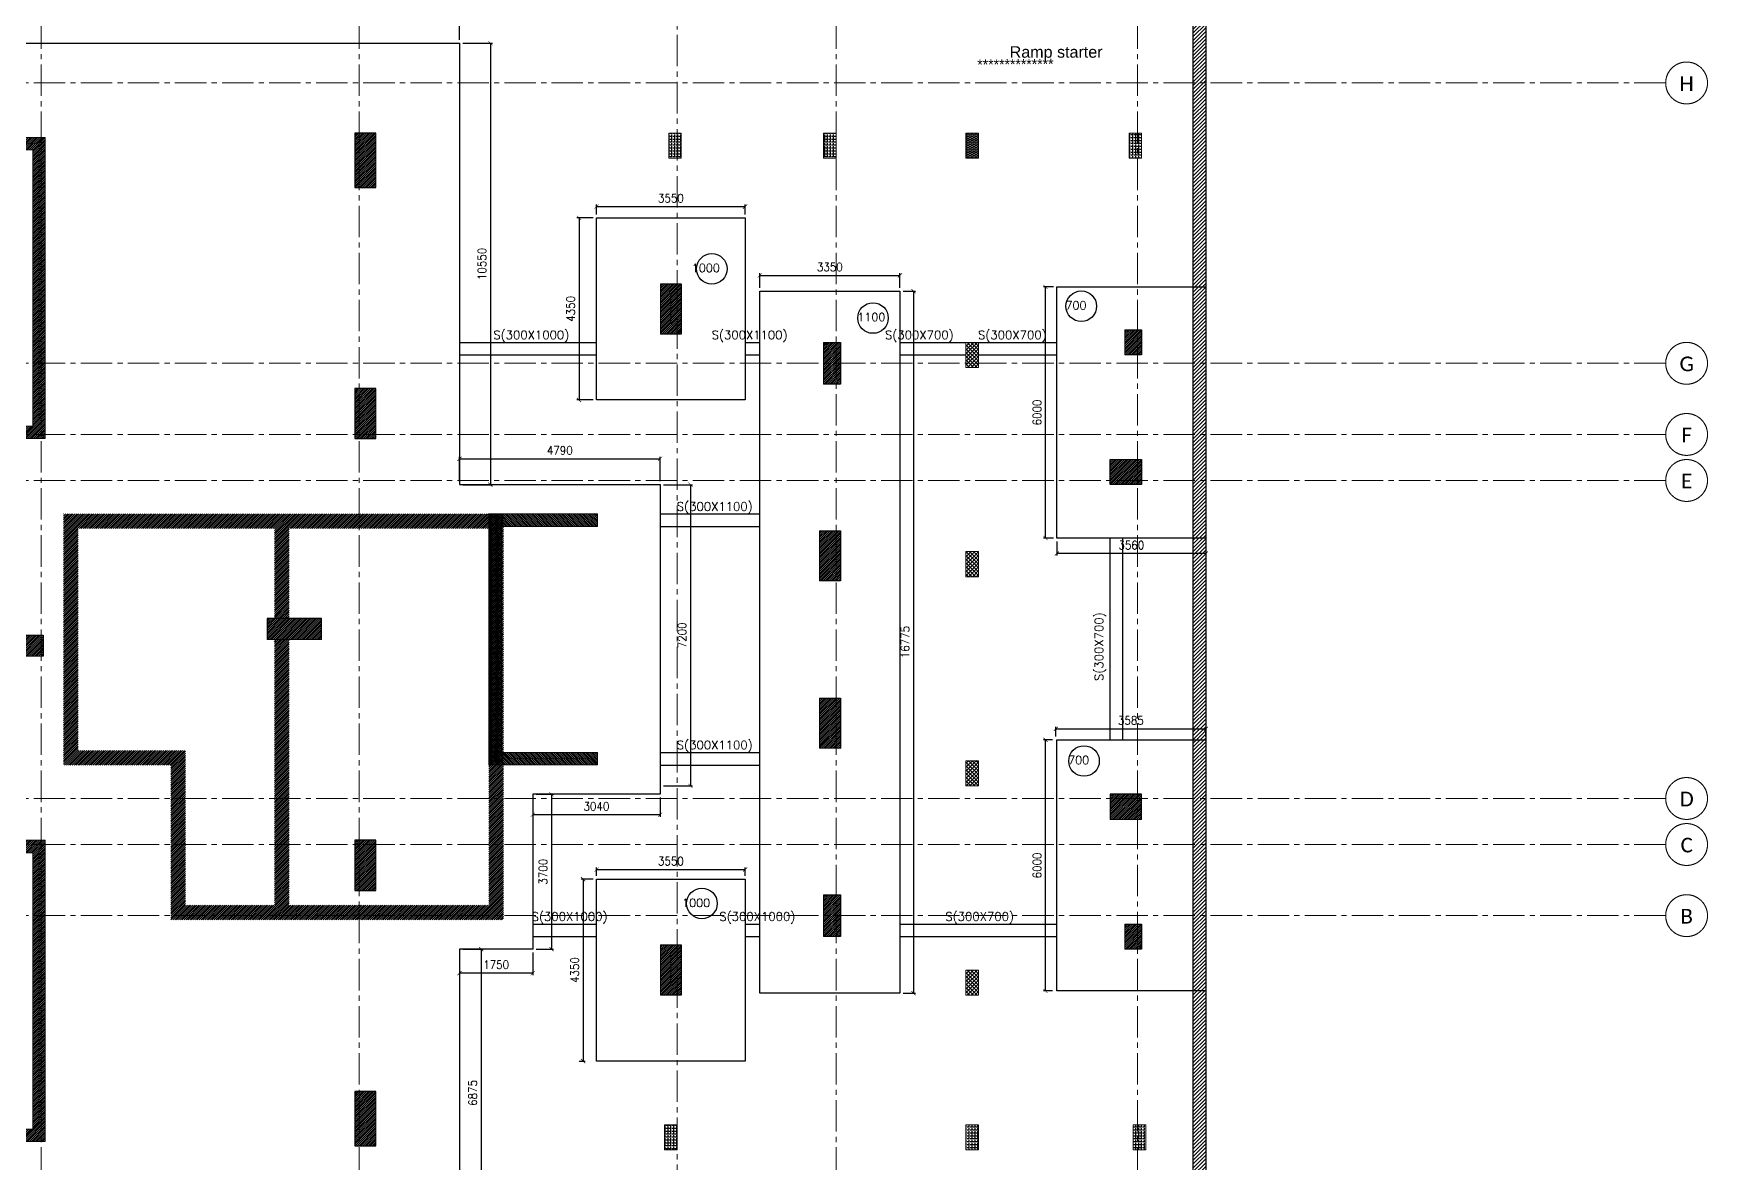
# Model space of a CAD drawing. Header units: millimetres. Extents: x -967280 to 3852, y 2833 to 1955156.
# Drawn here: x -621011 to -581004, y 388037 to 415020 of the extents above; entities that cross this region are included whole.
import ezdxf
from ezdxf.enums import TextEntityAlignment as Align

# ---------------------------------------------------------------- set-up
doc = ezdxf.new("R2010")
doc.units = ezdxf.units.MM
doc.header["$LTSCALE"] = 1000
doc.header["$PDMODE"] = 35
doc.header["$PDSIZE"] = 25
for name, pattern in [('$0$DASHED2', [0.375, 0.25, -0.125]), ('Columns_Structural070816$0$CENTER2', [1.125, 0.75, -0.125, 0.125, -0.125]), ('HRZN_Line-Ptrn-Sold', [9144001.0, 9144000.0, -1])]:
    doc.linetypes.add(name, pattern=pattern)
for name, color, linetype in [('_N-DIM 3', 7, 'Continuous'), ('ARCH', 8, 'Continuous'), ('R.C. footing', 4, 'Continuous'), ('S - BATH Hach', 1, 'Continuous'), ('S - col hach', 1, 'Continuous'), ('S -Beams', 2, 'Continuous'), ('text', 3, 'Continuous')]:
    doc.layers.add(name, color=color, linetype=linetype)
for name, color, linetype, lineweight in [('A-AX-ATT-100', 7, 'HRZN_Line-Ptrn-Sold', 18), ('S - column', 6, 'Continuous', 60), ('ST-000-AXIS', 9, 'Columns_Structural070816$0$CENTER2', 9), ('ST-203-SLAB-TXT', 7, 'Continuous', 30), ('ST-RFT-BOT', 2, '$0$DASHED2', 30)]:
    doc.layers.add(name, color=color, linetype=linetype, lineweight=lineweight)
doc.styles.add('ARAB', font='xarb.shx', dxfattribs={"width": 0.7, "height": 250})
doc.styles.add('Calibri_2', font='calibri.ttf', dxfattribs={"height": 300})
doc.styles.add('ROMANC', font='romanc.shx')
doc.styles.add('TUNELNO', font='romans.shx', dxfattribs={"width": 0.9})
doc.styles.add('XREF-ST-FRAMING 1ST FLOOR$0$STRECTURAL', font='arial.ttf')
doc.dimstyles.new('Copy(2) of DSEC', dxfattribs={"dimtxt": 200, "dimasz": 100, "dimexe": 50, "dimexo": 80, "dimgap": 100, "dimtad": 1, "dimdec": 0, "dimrnd": 5, "dimzin": 0, "dimdsep": 46, "dimtxsty": 'TUNELNO', "dimblk": 'ARCHTICK', "dimcen": 0.09, "dimclrd": 1, "dimclre": 1, "dimclrt": 3, "dimadec": 0, "dimazin": 0, "dimtfac": 0.78125, "dimtdec": 0, "dimtix": 1, "dimtmove": 2, "dimatfit": 3, "dimldrblk": 'ARCHTICK', "dimfxl": 1, "dimtolj": 1, "dimtzin": 0, "dimarcsym": 0})
pattern_1 = [(90, (-416898.87, -510439.72), (-69.85, 4e-15), [50.8, -19.05]), (180, (-416898.87, -510439.72), (-9e-15, -69.85), [50.8, -19.05])]
pattern_2 = [(45, (193250.144, -596912.31), (-22.4506403, 22.4506403), [])]
pattern_3 = [(45, (-119733.897, -851549.915), (-22.4506403, 22.4506403), [])]
pattern_4 = [(45, (907727.56, 223202.353), (-22.4506403, 22.4506403), [])]
pattern_5 = [(45, (-410798.87, -446239.72), (-44.9012806, 44.9012806), []), (135, (-410798.87, -446239.72), (-44.9012806, -44.9012806), [])]

# ---------------------------------------------------------------- blocks, each defined once
blk = doc.blocks.new('A$C46269fcd new')
at = {"layer": 'S - BATH Hach', "ltscale": 30, "transparency": 33554483}
h = blk.add_hatch(dxfattribs=at)
h.set_pattern_fill('ANSI31', color=1, scale=20)
h.set_pattern_definition([(45, (643184.17, -484711.8), (-44.9012806, 44.9012806), [])])
h.paths.add_polyline_path([(47835, 35800), (47835, -9200), (-6100, -9200), (-6100, 35800), (-5800, 35800), (-5800, -8900), (47535, -8900), (47535, 35800)])
at = {"layer": 'S - col hach', "true_color": 0xcd6928}
h = blk.add_hatch(dxfattribs=at)
h.set_pattern_fill('ANGLE', color=32, scale=10, angle=90)
h.set_pattern_definition([(90, (-416598.87, -510439.72), (-69.85, 4e-15), [50.8, -19.05]), (180, (-416598.87, -510439.72), (-9e-15, -69.85), [50.8, -19.05])])
h.paths.add_polyline_path([(35300, 25400), (35000, 25400), (35000, 24800), (35300, 24800)])
h = blk.add_hatch(dxfattribs=at)
h.set_pattern_fill('ANGLE', color=32, scale=10, angle=90)
h.set_pattern_definition([(90, (-416998.87, -510439.72), (-69.85, 4e-15), [50.8, -19.05]), (180, (-416998.87, -510439.72), (-9e-15, -69.85), [50.8, -19.05])])
h.paths.add_polyline_path([(39000, 25400), (38700, 25400), (38700, 24800), (39000, 24800)])
h = blk.add_hatch(dxfattribs=at)
h.set_pattern_fill('ANGLE', color=32, scale=10, angle=90)
h.set_pattern_definition([(90, (-416898.87, -510539.72), (-69.85, 4e-15), [50.8, -19.05]), (180, (-416898.87, -510539.72), (-9e-15, -69.85), [50.8, -19.05])])
h.paths.add_polyline_path([(46300, 25400), (46000, 25400), (46000, 24800), (46300, 24800)])
h = blk.add_hatch(dxfattribs=at)
h.set_pattern_fill('ANGLE', color=32, scale=10, angle=90)
h.set_pattern_definition([(90, (-418648.87, -504739.72), (-69.85, 4e-15), [50.8, -19.05]), (180, (-418648.87, -504739.72), (-9e-15, -69.85), [50.8, -19.05])])
h.paths.add_polyline_path([(35200, 1700), (34900, 1700), (34900, 1100), (35200, 1100)])
h = blk.add_hatch(dxfattribs=at)
h.set_pattern_fill('ANGLE', color=32, scale=10, angle=90)
h.set_pattern_definition(pattern_1)
h.paths.add_polyline_path([(42400, 1700), (42100, 1700), (42100, 1100), (42400, 1100)])
h = blk.add_hatch(dxfattribs=at)
h.set_pattern_fill('ANGLE', color=32, scale=10, angle=90)
h.set_pattern_definition(pattern_1)
h.paths.add_polyline_path([(46400, 1700), (46100, 1700), (46100, 1100), (46400, 1100)])
at = {"layer": 'R.C. footing', "color": 4, "ltscale": 30}
blk.add_lwpolyline([(47835, 35800), (47835, -9200), (-6100, -9200), (-6100, 35800), (-5800, 35800), (-5800, -8900), (47535, -8900), (47535, 35800)], close=True, dxfattribs=at)
at = {"layer": 'S - column', "lineweight": 15}
for points in [[(35300, 25400), (35000, 25400), (35000, 24800), (35300, 24800)], [(39000, 25400), (38700, 25400), (38700, 24800), (39000, 24800)], [(46300, 25400), (46000, 25400), (46000, 24800), (46300, 24800)], [(35200, 1700), (34900, 1700), (34900, 1100), (35200, 1100)], [(42400, 1700), (42100, 1700), (42100, 1100), (42400, 1100)], [(46400, 1700), (46100, 1700), (46100, 1100), (46400, 1100)]]:
    blk.add_lwpolyline(points, close=True, dxfattribs=at)
blk = doc.blocks.new('FROM FOUNDATION TO UPPER LOWER BASEMENT_COLUMNS(new2)')
at = {"layer": 'S - col hach'}
h = blk.add_hatch(dxfattribs=at)
h.set_pattern_fill('ANSI31', color=256, scale=10)
h.set_pattern_definition(pattern_4)
h.paths.add_polyline_path([(436699, 635440), (436699, 628840), (436199, 628840), (436199, 628540), (436999, 628540), (436999, 635740), (432999, 635740), (432999, 628540), (433299, 628540), (434999, 628540), (434999, 628840), (433299, 628840), (433299, 635440)])
h = blk.add_hatch(dxfattribs=at)
h.set_pattern_fill('ANSI31', color=256, scale=10)
h.set_pattern_definition(pattern_2)
h.paths.add_polyline_path([(444899, 634540), (444899, 635840), (444399, 635840), (444399, 634540)])
h = blk.add_hatch(dxfattribs=at)
h.set_pattern_fill('ANSI31', color=256, scale=10)
h.set_pattern_definition([(45, (193250.144, -595212.31), (-22.4506403, 22.4506403), [])])
h.paths.add_polyline_path([(452199, 631040), (452199, 632240), (451699, 632240), (451699, 631040)])
h = blk.add_hatch(dxfattribs=at)
h.set_pattern_fill('ANSI31', color=256, scale=10)
h.set_pattern_definition(pattern_2)
h.paths.add_polyline_path([(463199, 630540), (463199, 631140), (462799, 631140), (462799, 630540), (462953, 630540)])
h = blk.add_hatch(dxfattribs=at)
h.set_pattern_fill('ANSI31', color=256, scale=10)
h.set_pattern_definition(pattern_2)
h.paths.add_polyline_path([(455999, 629840), (455999, 630840), (455599, 630840), (455599, 629840)])
h = blk.add_hatch(dxfattribs=at)
h.set_pattern_fill('ANSI31', color=256, scale=10)
h.set_pattern_definition(pattern_2)
h.paths.add_polyline_path([(444899, 628540), (444899, 629740), (444399, 629740), (444399, 628540)])
h = blk.add_hatch(dxfattribs=at)
h.set_pattern_fill('ANSI31', color=256, scale=10)
h.set_pattern_definition([(45, (193250.144, -599612.31), (-22.4506403, 22.4506403), [])])
h.paths.add_polyline_path([(462706, 627440), (463199, 627440), (463199, 628040), (462449, 628040), (462449, 627440)])
h = blk.add_hatch(dxfattribs=at)
h.set_pattern_fill('ANSI31', color=256, scale=10, angle=-90)
h.set_pattern_definition([(315, (-770003.16, 861038.448), (22.4506403, 22.4506403), [])])
h.paths.add_polyline_path([(450199, 621040), (447899, 621040), (447899, 626440), (450199, 626440), (450199, 626740), (447599, 626740), (447599, 620740), (450199, 620740)])
h = blk.add_hatch(dxfattribs=at)
h.set_pattern_fill('ANSI31', color=256, scale=10)
h.set_pattern_definition([(45, (193250.144, -601912.31), (-22.4506403, 22.4506403), [])])
h.paths.add_polyline_path([(455999, 625140), (455999, 626340), (455499, 626340), (455499, 625140)])
h = blk.add_hatch(dxfattribs=at)
h.set_pattern_fill('ANSI31', color=256, scale=10)
h.set_pattern_definition([(45, (172750.148, -603312.31), (-22.4506403, 22.4506403), [])])
h.paths.add_polyline_path([(443599, 623740), (443599, 624240), (442299, 624240), (442299, 623740)])
h = blk.add_hatch(dxfattribs=at)
h.set_pattern_fill('ANSI31', color=256, scale=10)
h.set_pattern_definition([(45, (167000.147, -603712.31), (-22.4506403, 22.4506403), [])])
h.paths.add_polyline_path([(436456, 623340), (436949, 623340), (436949, 623840), (435749, 623840), (435749, 623340)])
h = blk.add_hatch(dxfattribs=at)
h.set_pattern_fill('ANSI31', color=256, scale=10)
h.set_pattern_definition(pattern_3)
h.paths.add_polyline_path([(455999, 622340), (455499, 622340), (455499, 621140), (455999, 621140)])
h = blk.add_hatch(dxfattribs=at)
h.set_pattern_fill('ANSI31', color=256, scale=10)
h.set_pattern_definition([(45, (193250.144, -607512.31), (-22.4506403, 22.4506403), [])])
h.paths.add_polyline_path([(462706, 619440), (463199, 619440), (463199, 620040), (462449, 620040), (462449, 619440)])
h = blk.add_hatch(dxfattribs=at)
h.set_pattern_fill('ANSI31', color=256, scale=10)
h.set_pattern_definition(pattern_4)
h.paths.add_polyline_path([(436699, 618640), (436699, 612040), (433299, 612040), (433299, 618640), (434999, 618640), (434999, 618940), (432999, 618940), (432999, 611740), (436999, 611740), (436999, 618940), (436199, 618940), (436199, 618640)])
h = blk.add_hatch(dxfattribs=at)
h.set_pattern_fill('ANSI31', color=256, scale=10)
h.set_pattern_definition(pattern_3)
h.paths.add_polyline_path([(444899, 618940), (444399, 618940), (444399, 617740), (444899, 617740)])
h = blk.add_hatch(dxfattribs=at)
h.set_pattern_fill('ANSI31', color=256, scale=10)
h.set_pattern_definition([(45, (193250.144, -597112.31), (-22.4506403, 22.4506403), [])])
h.paths.add_polyline_path([(455599, 616640), (455999, 616640), (455999, 617640), (455599, 617640), (455599, 617179)])
h = blk.add_hatch(dxfattribs=at)
h.set_pattern_fill('ANSI31', color=256, scale=10)
h.set_pattern_definition(pattern_2)
h.paths.add_polyline_path([(462799, 616940), (462799, 616340), (463199, 616340), (463199, 616940)])
h = blk.add_hatch(dxfattribs=at)
h.set_pattern_fill('ANSI31', color=256, scale=10)
h.set_pattern_definition([(45, (193250.144, -598612.31), (-22.4506403, 22.4506403), [])])
h.paths.add_polyline_path([(452199, 615240), (452199, 616440), (451699, 616440), (451699, 615240), (451832, 615240)])
h = blk.add_hatch(dxfattribs=at)
h.set_pattern_fill('ANSI31', color=256, scale=10)
h.set_pattern_definition(pattern_2)
h.paths.add_polyline_path([(444899, 611640), (444899, 612940), (444399, 612940), (444399, 611640)])
at = {"layer": 'S - column', "lineweight": 15}
blk.add_lwpolyline([(433299, 628840), (433299, 635440), (436699, 635440), (436699, 628840), (436199, 628840), (436199, 628540), (436999, 628540), (436999, 635740), (432999, 635740), (432999, 628540), (433299, 628540), (434999, 628540), (434999, 628840), (433299, 628840)], dxfattribs=at)
for points in [[(444399, 634540), (444899, 634540), (444899, 635840), (444399, 635840)], [(452199, 632240), (451699, 632240), (451699, 631040), (452199, 631040)], [(462799, 630540), (463199, 630540), (463199, 631140), (462799, 631140)], [(455599, 629840), (455999, 629840), (455999, 630840), (455599, 630840)], [(444399, 628540), (444899, 628540), (444899, 629740), (444399, 629740)], [(462449, 627440), (463199, 627440), (463199, 628040), (462449, 628040)], [(450199, 621040), (447899, 621040), (447899, 626440), (450199, 626440), (450199, 626740), (447599, 626740), (447599, 620740), (450199, 620740)], [(455499, 625140), (455999, 625140), (455999, 626340), (455499, 626340)], [(442299, 623740), (443599, 623740), (443599, 624240), (442299, 624240)], [(435749, 623340), (436949, 623340), (436949, 623840), (435749, 623840)], [(455499, 621140), (455999, 621140), (455999, 622340), (455499, 622340)], [(462449, 619440), (463199, 619440), (463199, 620040), (462449, 620040)], [(436699, 612040), (433299, 612040), (433299, 618640), (434999, 618640), (434999, 618940), (432999, 618940), (432999, 611740), (436999, 611740), (436999, 618940), (436199, 618940), (436199, 618640), (436699, 618640)], [(444399, 617740), (444399, 618940), (444899, 618940), (444899, 617740)], [(455599, 616640), (455599, 617640), (455999, 617640), (455999, 616640)], [(463199, 616940), (463199, 616340), (462799, 616340), (462799, 616940)], [(452199, 616440), (452199, 615240), (451699, 615240), (451699, 616440)], [(444399, 611640), (444399, 612940), (444899, 612940), (444899, 611640)]]:
    blk.add_lwpolyline(points, close=True, dxfattribs=at)
at = {"layer": 'ST-RFT-BOT', "color": 7, "linetype": 'Continuous', "ltscale": 30}
for points in [[(444899, 635840), (444399, 635840), (444399, 634540), (444899, 634540)], [(451699, 632240), (452199, 632240), (452199, 631040), (451699, 631040)], [(462799, 631140), (463199, 631140), (463199, 630540), (462799, 630540)], [(455599, 630840), (455999, 630840), (455999, 629840), (455599, 629840)], [(444899, 629740), (444399, 629740), (444399, 628540), (444899, 628540)], [(463199, 628040), (463199, 627440), (462449, 627440), (462449, 628040)], [(455499, 626340), (455999, 626340), (455999, 625140), (455499, 625140)], [(443599, 623740), (443599, 624240), (442299, 624240), (442299, 623740)], [(435749, 623340), (435749, 623840), (436949, 623840), (436949, 623340)], [(455499, 622340), (455999, 622340), (455999, 621140)], [(463199, 619440), (463199, 620040), (462449, 620040), (462449, 619440)], [(444899, 618940), (444399, 618940), (444399, 617740), (444899, 617740)], [(455599, 617640), (455999, 617640), (455999, 616640), (455599, 616640)], [(462799, 616940), (463199, 616940), (463199, 616340), (462799, 616340)], [(451699, 616440), (452199, 616440), (452199, 615240), (451699, 615240)], [(444899, 612940), (444399, 612940), (444399, 611640), (444899, 611640)]]:
    blk.add_lwpolyline(points, dxfattribs=at)
blk = doc.blocks.new('A$C498c0d08')
at = {"layer": 'S - col hach'}
h = blk.add_hatch(dxfattribs=at)
h.set_pattern_fill('ANSI37', color=3, scale=20)
h.set_pattern_definition(pattern_5)
h.paths.add_polyline_path([(48200, -15400), (48500, -15400), (48500, -16000), (48200, -16000)])
h = blk.add_hatch(dxfattribs=at)
h.set_pattern_fill('ANSI31', color=256, scale=10)
h.set_pattern_definition([(45, (549284.17, -420511.8), (-22.4506403, 22.4506403), [])])
h.paths.add_polyline_path([(36800, -19500), (26638, -19500), (26638, -25500), (29200, -25500), (29200, -29200), (37150, -29200), (37150, -19500), (36800, -19500), (36800, -28850), (32025, -28850), (32025, -22500), (31675, -22500), (31675, -28850), (29550, -28850), (29550, -25150), (26988, -25150), (26988, -19850), (31675, -19850), (31675, -22000), (32025, -22000), (32025, -19850), (36800, -19850)])
h = blk.add_hatch(dxfattribs=at)
h.set_pattern_fill('ANSI37', color=3, scale=20)
h.set_pattern_definition(pattern_5)
h.paths.add_polyline_path([(48200, -20400), (48500, -20400), (48500, -21000), (48200, -21000)])
h = blk.add_hatch(dxfattribs=at)
h.set_pattern_fill('ANSI37', color=3, scale=20)
h.set_pattern_definition(pattern_5)
h.paths.add_polyline_path([(48200, -25400), (48500, -25400), (48500, -26000), (48200, -26000)])
h = blk.add_hatch(dxfattribs=at)
h.set_pattern_fill('ANSI37', color=3, scale=20)
h.set_pattern_definition(pattern_5)
h.paths.add_polyline_path([(48200, -30400), (48500, -30400), (48500, -31000), (48200, -31000)])
at = {"layer": 'S - column', "lineweight": 15}
for points in [[(48200, -15400), (48500, -15400), (48500, -16000), (48200, -16000)], [(48200, -20400), (48500, -20400), (48500, -21000), (48200, -21000)], [(48200, -25400), (48500, -25400), (48500, -26000), (48200, -26000)], [(48200, -30400), (48500, -30400), (48500, -31000), (48200, -31000)]]:
    blk.add_lwpolyline(points, close=True, dxfattribs=at)
at = {"layer": 'S -Beams', "const_width": 0.02}
blk.add_lwpolyline([(37150, -19500), (26638, -19500), (26638, -25500), (29200, -25500), (29200, -29200), (37150, -29200)], close=True, dxfattribs=at)
at = {"layer": 'S -Beams'}
blk.add_lwpolyline([(31675, -22500, 0.02, 0.02, 0), (31675, -28850, 0.02, 0.02, 0), (29550, -28850, 0.02, 0.02, 0), (29550, -25150, 0.02, 0.02, 0), (26988, -25150, 0.02, 0.02, 0), (26988, -19850, 0.02, 0.02, 0), (31675, -19850, 0.02, 0.02, 0), (31675, -22000, 0, 0, 0), (32025, -22000, 0, 0, 0), (32025, -19850, 0, 0, 0), (36800, -19850, 0, 0, 0), (36800, -28850, 0, 0, 0), (32025, -28850, 0, 0, 0), (32025, -22500, 0, 0, 0)], format="xyseb", close=True, dxfattribs=at)
blk = doc.blocks.new('A$Cff78b8bf')
at = {"layer": 'ST-203-SLAB-TXT', "style": 'XREF-ST-FRAMING 1ST FLOOR$0$STRECTURAL'}
blk.add_text('Ramp starter', height=275, dxfattribs=at).set_placement((50357, -8459, 38), align=Align.MIDDLE_CENTER)
at = {"layer": 'text', "ltscale": 30, "style": 'ARAB'}
blk.add_text('**************', height=250, rotation=0.4625, dxfattribs=at).set_placement((48475, -8887))
blk = doc.blocks.new('_ArchTick')
at = {"color": 0, "linetype": 'ByBlock', "const_width": 0.15}
blk.add_lwpolyline([(-0.5, -0.5), (0.5, 0.5)], dxfattribs=at)
blk = doc.blocks.new('*D476')
at = {"layer": '_N-DIM 3', "color": 1, "lineweight": -2, "ltscale": 30, "transparency": 16777216}
for p, q in [((-634632, 414867), (-634632, 415693)), ((-610829, 414867), (-610829, 415693)), ((-634632, 415643), (-610829, 415643))]:
    blk.add_line(p, q, dxfattribs=at)
at = {"layer": 'Defpoints', "color": 0, "ltscale": 30, "transparency": 16777216}
for p in [(-610829, 415643), (-634632, 414787), (-610829, 414787)]:
    blk.add_point(p, dxfattribs=at)
at = {"layer": '_N-DIM 3', "color": 1, "lineweight": -2, "ltscale": 30, "transparency": 16777216, "xscale": 100, "yscale": 100, "zscale": 100, "rotation": 180}
blk.add_blockref('_ArchTick', (-634632, 415643), dxfattribs=at)
at = {"layer": '_N-DIM 3', "color": 1, "lineweight": -2, "ltscale": 30, "transparency": 16777216, "xscale": 100, "yscale": 100, "zscale": 100}
blk.add_blockref('_ArchTick', (-610829, 415643), dxfattribs=at)
at = {"layer": '_N-DIM 3', "color": 3, "ltscale": 30, "transparency": 16777216, "insert": (-622730, 415843), "char_height": 200, "attachment_point": 5, "style": 'TUNELNO'}
blk.add_mtext('\\A1;23805', dxfattribs=at)
blk = doc.blocks.new('*D477')
at = {"layer": '_N-DIM 3', "color": 1, "lineweight": -2, "ltscale": 30, "transparency": 16777216}
for p, q in [((-610749, 414787), (-610041, 414787)), ((-610091, 414787), (-610091, 404237)), ((-610749, 404237), (-610041, 404237))]:
    blk.add_line(p, q, dxfattribs=at)
at = {"layer": 'Defpoints', "color": 0, "ltscale": 30, "transparency": 16777216}
for p in [(-610829, 414787), (-610829, 404237), (-610091, 404237)]:
    blk.add_point(p, dxfattribs=at)
at = {"layer": '_N-DIM 3', "color": 1, "lineweight": -2, "ltscale": 30, "transparency": 16777216, "xscale": 100, "yscale": 100, "zscale": 100}
for p, rotation in [((-610091, 414787), 90), ((-610091, 404237), 270)]:
    blk.add_blockref('_ArchTick', p, dxfattribs=dict(at, rotation=rotation))
at = {"layer": '_N-DIM 3', "color": 3, "ltscale": 30, "transparency": 16777216, "insert": (-610291, 409512), "char_height": 200, "attachment_point": 5, "rotation": 90, "style": 'TUNELNO'}
blk.add_mtext('\\A1;10550', dxfattribs=at)
blk = doc.blocks.new('*D478')
at = {"layer": '_N-DIM 3', "color": 1, "lineweight": -2, "ltscale": 30, "transparency": 16777216}
for p, q in [((-609079, 396757), (-609079, 396298)), ((-606038, 396757), (-606038, 396298)), ((-606038, 396348), (-609079, 396348))]:
    blk.add_line(p, q, dxfattribs=at)
at = {"layer": 'Defpoints', "color": 0, "ltscale": 30, "transparency": 16777216}
for p in [(-609079, 396837), (-606038, 396837), (-609079, 396348)]:
    blk.add_point(p, dxfattribs=at)
at = {"layer": '_N-DIM 3', "color": 1, "lineweight": -2, "ltscale": 30, "transparency": 16777216, "xscale": 100, "yscale": 100, "zscale": 100, "rotation": 180}
blk.add_blockref('_ArchTick', (-609079, 396348), dxfattribs=at)
at = {"layer": '_N-DIM 3', "color": 1, "lineweight": -2, "ltscale": 30, "transparency": 16777216, "xscale": 100, "yscale": 100, "zscale": 100}
blk.add_blockref('_ArchTick', (-606038, 396348), dxfattribs=at)
at = {"layer": '_N-DIM 3', "color": 3, "ltscale": 30, "transparency": 16777216, "insert": (-607558, 396548), "char_height": 200, "attachment_point": 5, "style": 'TUNELNO'}
blk.add_mtext('\\A1;3040', dxfattribs=at)
blk = doc.blocks.new('*D487')
at = {"layer": '_N-DIM 3', "color": 1, "lineweight": -2, "ltscale": 30, "transparency": 16777216}
for p, q in [((-607554, 410692), (-607554, 410932)), ((-607554, 410882), (-604004, 410882)), ((-604004, 410692), (-604004, 410932))]:
    blk.add_line(p, q, dxfattribs=at)
at = {"layer": 'Defpoints', "color": 0, "ltscale": 30, "transparency": 16777216}
for p in [(-604004, 410882), (-607554, 410612), (-604004, 410612)]:
    blk.add_point(p, dxfattribs=at)
at = {"layer": '_N-DIM 3', "color": 1, "lineweight": -2, "ltscale": 30, "transparency": 16777216, "xscale": 100, "yscale": 100, "zscale": 100, "rotation": 180}
blk.add_blockref('_ArchTick', (-607554, 410882), dxfattribs=at)
at = {"layer": '_N-DIM 3', "color": 1, "lineweight": -2, "ltscale": 30, "transparency": 16777216, "xscale": 100, "yscale": 100, "zscale": 100}
blk.add_blockref('_ArchTick', (-604004, 410882), dxfattribs=at)
at = {"layer": '_N-DIM 3', "color": 3, "ltscale": 30, "transparency": 16777216, "insert": (-605779, 411082), "char_height": 200, "attachment_point": 5, "style": 'TUNELNO'}
blk.add_mtext('\\A1;3550', dxfattribs=at)
blk = doc.blocks.new('*D488')
at = {"layer": '_N-DIM 3', "color": 1, "lineweight": -2, "ltscale": 30, "transparency": 16777216}
for p, q in [((-607634, 410612), (-608023, 410612)), ((-607973, 410612), (-607973, 406262)), ((-607634, 406262), (-608023, 406262))]:
    blk.add_line(p, q, dxfattribs=at)
at = {"layer": 'Defpoints', "color": 0, "ltscale": 30, "transparency": 16777216}
for p in [(-607554, 410612), (-607973, 406262), (-607554, 406262)]:
    blk.add_point(p, dxfattribs=at)
at = {"layer": '_N-DIM 3', "color": 1, "lineweight": -2, "ltscale": 30, "transparency": 16777216, "xscale": 100, "yscale": 100, "zscale": 100}
for p, rotation in [((-607973, 410612), 90), ((-607973, 406262), 270)]:
    blk.add_blockref('_ArchTick', p, dxfattribs=dict(at, rotation=rotation))
at = {"layer": '_N-DIM 3', "color": 3, "ltscale": 30, "transparency": 16777216, "insert": (-608173, 408437), "char_height": 200, "attachment_point": 5, "rotation": 90, "style": 'TUNELNO'}
blk.add_mtext('\\A1;4350', dxfattribs=at)
blk = doc.blocks.new('*D489')
at = {"layer": '_N-DIM 3', "color": 1, "lineweight": -2, "ltscale": 30, "transparency": 16777216}
for p, q in [((-603654, 408942), (-603654, 409288)), ((-600304, 408942), (-600304, 409288)), ((-603654, 409238), (-600304, 409238))]:
    blk.add_line(p, q, dxfattribs=at)
at = {"layer": 'Defpoints', "color": 0, "ltscale": 30, "transparency": 16777216}
for p in [(-600304, 409238), (-603654, 408862), (-600304, 408862)]:
    blk.add_point(p, dxfattribs=at)
at = {"layer": '_N-DIM 3', "color": 1, "lineweight": -2, "ltscale": 30, "transparency": 16777216, "xscale": 100, "yscale": 100, "zscale": 100, "rotation": 180}
blk.add_blockref('_ArchTick', (-603654, 409238), dxfattribs=at)
at = {"layer": '_N-DIM 3', "color": 1, "lineweight": -2, "ltscale": 30, "transparency": 16777216, "xscale": 100, "yscale": 100, "zscale": 100}
blk.add_blockref('_ArchTick', (-600304, 409238), dxfattribs=at)
at = {"layer": '_N-DIM 3', "color": 3, "ltscale": 30, "transparency": 16777216, "insert": (-601979, 409438), "char_height": 200, "attachment_point": 5, "style": 'TUNELNO'}
blk.add_mtext('\\A1;3350', dxfattribs=at)
blk = doc.blocks.new('*D490')
at = {"layer": '_N-DIM 3', "color": 1, "lineweight": -2, "ltscale": 30, "transparency": 16777216}
for p, q in [((-600224, 408862), (-599931, 408862)), ((-599981, 408862), (-599981, 392087)), ((-600224, 392087), (-599931, 392087))]:
    blk.add_line(p, q, dxfattribs=at)
at = {"layer": 'Defpoints', "color": 0, "ltscale": 30, "transparency": 16777216}
for p in [(-600304, 408862), (-600304, 392087), (-599981, 392087)]:
    blk.add_point(p, dxfattribs=at)
at = {"layer": '_N-DIM 3', "color": 1, "lineweight": -2, "ltscale": 30, "transparency": 16777216, "xscale": 100, "yscale": 100, "zscale": 100}
for p, rotation in [((-599981, 408862), 90), ((-599981, 392087), 270)]:
    blk.add_blockref('_ArchTick', p, dxfattribs=dict(at, rotation=rotation))
at = {"layer": '_N-DIM 3', "color": 3, "ltscale": 30, "transparency": 16777216, "insert": (-600181, 400475), "char_height": 200, "attachment_point": 5, "rotation": 90, "style": 'TUNELNO'}
blk.add_mtext('\\A1;16775', dxfattribs=at)
blk = doc.blocks.new('*D491')
at = {"layer": '_N-DIM 3', "color": 1, "lineweight": -2, "ltscale": 30, "transparency": 16777216}
for p, q in [((-596554, 402882), (-596554, 402541)), ((-592994, 402882), (-592994, 402541)), ((-592994, 402591), (-596554, 402591))]:
    blk.add_line(p, q, dxfattribs=at)
at = {"layer": 'Defpoints', "color": 0, "ltscale": 30, "transparency": 16777216}
for p in [(-596554, 402962), (-592994, 402962), (-596554, 402591)]:
    blk.add_point(p, dxfattribs=at)
at = {"layer": '_N-DIM 3', "color": 1, "lineweight": -2, "ltscale": 30, "transparency": 16777216, "xscale": 100, "yscale": 100, "zscale": 100, "rotation": 180}
blk.add_blockref('_ArchTick', (-596554, 402591), dxfattribs=at)
at = {"layer": '_N-DIM 3', "color": 1, "lineweight": -2, "ltscale": 30, "transparency": 16777216, "xscale": 100, "yscale": 100, "zscale": 100}
blk.add_blockref('_ArchTick', (-592994, 402591), dxfattribs=at)
at = {"layer": '_N-DIM 3', "color": 3, "ltscale": 30, "transparency": 16777216, "insert": (-594774, 402791), "char_height": 200, "attachment_point": 5, "style": 'TUNELNO'}
blk.add_mtext('\\A1;3560', dxfattribs=at)
blk = doc.blocks.new('*D492')
at = {"layer": '_N-DIM 3', "color": 1, "lineweight": -2, "ltscale": 30, "transparency": 16777216}
for p, q in [((-596634, 408962), (-596876, 408962)), ((-596826, 402962), (-596826, 408962)), ((-596634, 402962), (-596876, 402962))]:
    blk.add_line(p, q, dxfattribs=at)
at = {"layer": 'Defpoints', "color": 0, "ltscale": 30, "transparency": 16777216}
for p in [(-596826, 408962), (-596554, 408962), (-596554, 402962)]:
    blk.add_point(p, dxfattribs=at)
at = {"layer": '_N-DIM 3', "color": 1, "lineweight": -2, "ltscale": 30, "transparency": 16777216, "xscale": 100, "yscale": 100, "zscale": 100}
for p, rotation in [((-596826, 408962), 90), ((-596826, 402962), 270)]:
    blk.add_blockref('_ArchTick', p, dxfattribs=dict(at, rotation=rotation))
at = {"layer": '_N-DIM 3', "color": 3, "ltscale": 30, "transparency": 16777216, "insert": (-597026, 405962), "char_height": 200, "attachment_point": 5, "rotation": 90, "style": 'TUNELNO'}
blk.add_mtext('\\A1;6000', dxfattribs=at)
blk = doc.blocks.new('*D493')
at = {"layer": '_N-DIM 3', "color": 1, "lineweight": -2, "ltscale": 30, "transparency": 16777216}
for p, q in [((-596579, 398217), (-596579, 398453)), ((-596579, 398403), (-592994, 398403)), ((-592994, 398217), (-592994, 398453))]:
    blk.add_line(p, q, dxfattribs=at)
at = {"layer": 'Defpoints', "color": 0, "ltscale": 30, "transparency": 16777216}
for p in [(-596579, 398137), (-592994, 398403), (-592994, 398137)]:
    blk.add_point(p, dxfattribs=at)
at = {"layer": '_N-DIM 3', "color": 1, "lineweight": -2, "ltscale": 30, "transparency": 16777216, "xscale": 100, "yscale": 100, "zscale": 100, "rotation": 180}
blk.add_blockref('_ArchTick', (-596579, 398403), dxfattribs=at)
at = {"layer": '_N-DIM 3', "color": 1, "lineweight": -2, "ltscale": 30, "transparency": 16777216, "xscale": 100, "yscale": 100, "zscale": 100}
blk.add_blockref('_ArchTick', (-592994, 398403), dxfattribs=at)
at = {"layer": '_N-DIM 3', "color": 3, "ltscale": 30, "transparency": 16777216, "insert": (-594786, 398603), "char_height": 200, "attachment_point": 5, "style": 'TUNELNO'}
blk.add_mtext('\\A1;3585', dxfattribs=at)
blk = doc.blocks.new('*D494')
at = {"layer": '_N-DIM 3', "color": 1, "lineweight": -2, "ltscale": 30, "transparency": 16777216}
for p, q in [((-596659, 398137), (-596876, 398137)), ((-596826, 392137), (-596826, 398137)), ((-596659, 392137), (-596876, 392137))]:
    blk.add_line(p, q, dxfattribs=at)
at = {"layer": 'Defpoints', "color": 0, "ltscale": 30, "transparency": 16777216}
for p in [(-596826, 398137), (-596579, 398137), (-596579, 392137)]:
    blk.add_point(p, dxfattribs=at)
at = {"layer": '_N-DIM 3', "color": 1, "lineweight": -2, "ltscale": 30, "transparency": 16777216, "xscale": 100, "yscale": 100, "zscale": 100}
for p, rotation in [((-596826, 398137), 90), ((-596826, 392137), 270)]:
    blk.add_blockref('_ArchTick', p, dxfattribs=dict(at, rotation=rotation))
at = {"layer": '_N-DIM 3', "color": 3, "ltscale": 30, "transparency": 16777216, "insert": (-597026, 395137), "char_height": 200, "attachment_point": 5, "rotation": 90, "style": 'TUNELNO'}
blk.add_mtext('\\A1;6000', dxfattribs=at)
blk = doc.blocks.new('*D495')
at = {"layer": '_N-DIM 3', "color": 1, "lineweight": -2, "ltscale": 30, "transparency": 16777216}
for p, q in [((-607554, 394892), (-607554, 395089)), ((-607554, 395039), (-604004, 395039)), ((-604004, 394892), (-604004, 395089))]:
    blk.add_line(p, q, dxfattribs=at)
at = {"layer": 'Defpoints', "color": 0, "ltscale": 30, "transparency": 16777216}
for p in [(-604004, 395039), (-607554, 394812), (-604004, 394812)]:
    blk.add_point(p, dxfattribs=at)
at = {"layer": '_N-DIM 3', "color": 1, "lineweight": -2, "ltscale": 30, "transparency": 16777216, "xscale": 100, "yscale": 100, "zscale": 100, "rotation": 180}
blk.add_blockref('_ArchTick', (-607554, 395039), dxfattribs=at)
at = {"layer": '_N-DIM 3', "color": 1, "lineweight": -2, "ltscale": 30, "transparency": 16777216, "xscale": 100, "yscale": 100, "zscale": 100}
blk.add_blockref('_ArchTick', (-604004, 395039), dxfattribs=at)
at = {"layer": '_N-DIM 3', "color": 3, "ltscale": 30, "transparency": 16777216, "insert": (-605779, 395239), "char_height": 200, "attachment_point": 5, "style": 'TUNELNO'}
blk.add_mtext('\\A1;3550', dxfattribs=at)
blk = doc.blocks.new('*D496')
at = {"layer": '_N-DIM 3', "color": 1, "lineweight": -2, "ltscale": 30, "transparency": 16777216}
for p, q in [((-607634, 394812), (-607926, 394812)), ((-607876, 394812), (-607876, 390462)), ((-607974, 390462), (-607826, 390462))]:
    blk.add_line(p, q, dxfattribs=at)
at = {"layer": 'Defpoints', "color": 0, "ltscale": 30, "transparency": 16777216}
for p in [(-607554, 394812), (-608054, 390462), (-607876, 390462)]:
    blk.add_point(p, dxfattribs=at)
at = {"layer": '_N-DIM 3', "color": 1, "lineweight": -2, "ltscale": 30, "transparency": 16777216, "xscale": 100, "yscale": 100, "zscale": 100}
for p, rotation in [((-607876, 394812), 90), ((-607876, 390462), 270)]:
    blk.add_blockref('_ArchTick', p, dxfattribs=dict(at, rotation=rotation))
at = {"layer": '_N-DIM 3', "color": 3, "ltscale": 30, "transparency": 16777216, "insert": (-608076, 392637), "char_height": 200, "attachment_point": 5, "rotation": 90, "style": 'TUNELNO'}
blk.add_mtext('\\A1;4350', dxfattribs=at)
blk = doc.blocks.new('*D497')
at = {"layer": '_N-DIM 3', "color": 1, "lineweight": -2, "ltscale": 30, "transparency": 16777216}
for p, q in [((-605958, 404237), (-605260, 404237)), ((-605310, 404237), (-605310, 397037)), ((-605958, 397037), (-605260, 397037))]:
    blk.add_line(p, q, dxfattribs=at)
at = {"layer": 'Defpoints', "color": 0, "ltscale": 30, "transparency": 16777216}
for p in [(-606038, 404237), (-606038, 397037), (-605310, 397037)]:
    blk.add_point(p, dxfattribs=at)
at = {"layer": '_N-DIM 3', "color": 1, "lineweight": -2, "ltscale": 30, "transparency": 16777216, "xscale": 100, "yscale": 100, "zscale": 100}
for p, rotation in [((-605310, 404237), 90), ((-605310, 397037), 270)]:
    blk.add_blockref('_ArchTick', p, dxfattribs=dict(at, rotation=rotation))
at = {"layer": '_N-DIM 3', "color": 3, "ltscale": 30, "transparency": 16777216, "insert": (-605510, 400637), "char_height": 200, "attachment_point": 5, "rotation": 90, "style": 'TUNELNO'}
blk.add_mtext('\\A1;7200', dxfattribs=at)
blk = doc.blocks.new('*D498')
at = {"layer": '_N-DIM 3', "color": 1, "lineweight": -2, "ltscale": 30, "transparency": 16777216}
for p, q in [((-610749, 393137), (-610265, 393137)), ((-610315, 393137), (-610315, 386262)), ((-610749, 386262), (-610265, 386262))]:
    blk.add_line(p, q, dxfattribs=at)
at = {"layer": 'Defpoints', "color": 0, "ltscale": 30, "transparency": 16777216}
for p in [(-610829, 393137), (-610829, 386262), (-610315, 386262)]:
    blk.add_point(p, dxfattribs=at)
at = {"layer": '_N-DIM 3', "color": 1, "lineweight": -2, "ltscale": 30, "transparency": 16777216, "xscale": 100, "yscale": 100, "zscale": 100}
for p, rotation in [((-610315, 393137), 90), ((-610315, 386262), 270)]:
    blk.add_blockref('_ArchTick', p, dxfattribs=dict(at, rotation=rotation))
at = {"layer": '_N-DIM 3', "color": 3, "ltscale": 30, "transparency": 16777216, "insert": (-610515, 389700), "char_height": 200, "attachment_point": 5, "rotation": 90, "style": 'TUNELNO'}
blk.add_mtext('\\A1;6875', dxfattribs=at)
blk = doc.blocks.new('A$C502a855f new')
at = {"layer": 'S - col hach', "true_color": 0xf8d731}
h = blk.add_hatch(dxfattribs=at)
h.set_pattern_fill('HONEY', color=40, scale=10)
h.set_pattern_definition([(0, (-310798.873, -401239.722), (47.625, 27.4963064), [31.75, -63.5]), (120, (-310798.873, -401239.722), (-47.6249999, 27.4963066), [31.75, -63.5]), (60, (-310798.873, -401239.722), (1e-07, 54.9926131), [-63.5, 31.75])])
h.paths.add_polyline_path([(148200, 34600), (148500, 34600), (148500, 34000), (148200, 34000)])
at = {"layer": 'S - column', "lineweight": 15}
blk.add_lwpolyline([(148200, 34600), (148500, 34600), (148500, 34000), (148200, 34000)], close=True, dxfattribs=at)
blk = doc.blocks.new('*D1251')
at = {"layer": '_N-DIM 3', "color": 1, "linetype": 'Continuous', "lineweight": -2, "ltscale": 30, "transparency": 16777216}
for p, q in [((-610829, 404317), (-610829, 404906)), ((-606038, 404317), (-606038, 404906)), ((-610829, 404856), (-606038, 404856))]:
    blk.add_line(p, q, dxfattribs=at)
at = {"layer": 'Defpoints', "color": 0, "linetype": 'Continuous', "ltscale": 30, "transparency": 16777216}
for p in [(-606038, 404856), (-610829, 404237), (-606038, 404237)]:
    blk.add_point(p, dxfattribs=at)
at = {"layer": '_N-DIM 3', "color": 1, "linetype": 'Continuous', "lineweight": -2, "ltscale": 30, "transparency": 16777216, "xscale": 100, "yscale": 100, "zscale": 100, "rotation": 180}
blk.add_blockref('_ArchTick', (-610829, 404856), dxfattribs=at)
at = {"layer": '_N-DIM 3', "color": 1, "linetype": 'Continuous', "lineweight": -2, "ltscale": 30, "transparency": 16777216, "xscale": 100, "yscale": 100, "zscale": 100}
blk.add_blockref('_ArchTick', (-606038, 404856), dxfattribs=at)
at = {"layer": '_N-DIM 3', "color": 3, "linetype": 'Continuous', "ltscale": 30, "transparency": 16777216, "insert": (-608433, 405056), "char_height": 200, "attachment_point": 5, "style": 'TUNELNO'}
blk.add_mtext('\\A1;4790', dxfattribs=at)
blk = doc.blocks.new('*D1252')
at = {"layer": '_N-DIM 3', "color": 1, "linetype": 'Continuous', "lineweight": -2, "ltscale": 30, "transparency": 16777216}
for p, q in [((-608999, 396837), (-608582, 396837)), ((-608632, 396837), (-608632, 393137)), ((-608999, 393137), (-608582, 393137))]:
    blk.add_line(p, q, dxfattribs=at)
at = {"layer": 'Defpoints', "color": 0, "linetype": 'Continuous', "ltscale": 30, "transparency": 16777216}
for p in [(-609079, 396837), (-609079, 393137), (-608632, 393137)]:
    blk.add_point(p, dxfattribs=at)
at = {"layer": '_N-DIM 3', "color": 1, "linetype": 'Continuous', "lineweight": -2, "ltscale": 30, "transparency": 16777216, "xscale": 100, "yscale": 100, "zscale": 100}
for p, rotation in [((-608632, 396837), 90), ((-608632, 393137), 270)]:
    blk.add_blockref('_ArchTick', p, dxfattribs=dict(at, rotation=rotation))
at = {"layer": '_N-DIM 3', "color": 3, "linetype": 'Continuous', "ltscale": 30, "transparency": 16777216, "insert": (-608832, 394987), "char_height": 200, "attachment_point": 5, "rotation": 90, "style": 'TUNELNO'}
blk.add_mtext('\\A1;3700', dxfattribs=at)
blk = doc.blocks.new('*D1253')
at = {"layer": '_N-DIM 3', "color": 1, "linetype": 'Continuous', "lineweight": -2, "ltscale": 30, "transparency": 16777216}
for p, q in [((-610829, 393057), (-610829, 392514)), ((-609079, 393057), (-609079, 392514)), ((-609079, 392564), (-610829, 392564))]:
    blk.add_line(p, q, dxfattribs=at)
at = {"layer": 'Defpoints', "color": 0, "linetype": 'Continuous', "ltscale": 30, "transparency": 16777216}
for p in [(-610829, 393137), (-609079, 393137), (-610829, 392564)]:
    blk.add_point(p, dxfattribs=at)
at = {"layer": '_N-DIM 3', "color": 1, "linetype": 'Continuous', "lineweight": -2, "ltscale": 30, "transparency": 16777216, "xscale": 100, "yscale": 100, "zscale": 100, "rotation": 180}
blk.add_blockref('_ArchTick', (-610829, 392564), dxfattribs=at)
at = {"layer": '_N-DIM 3', "color": 1, "linetype": 'Continuous', "lineweight": -2, "ltscale": 30, "transparency": 16777216, "xscale": 100, "yscale": 100, "zscale": 100}
blk.add_blockref('_ArchTick', (-609079, 392564), dxfattribs=at)
at = {"layer": '_N-DIM 3', "color": 3, "linetype": 'Continuous', "ltscale": 30, "transparency": 16777216, "insert": (-609954, 392764), "char_height": 200, "attachment_point": 5, "style": 'TUNELNO'}
blk.add_mtext('\\A1;1750', dxfattribs=at)
blk = doc.blocks.new('Grid - HRZN_G-Datm-Grid-Head-1554275-FIRST FLOOR FFL_1_')
at = {"layer": 'A-AX-ATT-100'}
blk.add_circle((0, 0), 5, dxfattribs=at)
blk = doc.blocks.new('AXES-00')
at = {"layer": 'ST-000-AXIS'}
for p, q in [((536898.9, 750979.6), (536898.9, 695813.8)), ((544498.9, 750979.6), (544498.9, 695813.8)), ((552098.9, 695813.8), (552098.9, 750979.6)), ((555898.9, 750979.6), (555898.9, 695813.8)), ((563098.9, 750979.6), (563098.9, 695813.8)), ((575723.2, 737039.7), (505674.3, 737039.7)), ((575723.2, 730339.7), (505674.3, 730339.7)), ((575723.2, 728639.7), (505674.3, 728639.7)), ((575723.2, 727539.7), (505674.3, 727539.7)), ((575723.2, 719939.7), (505674.3, 719939.7)), ((575723.2, 718839.7), (505674.3, 718839.7)), ((575723.2, 717139.7), (505674.3, 717139.7))]:
    blk.add_line(p, q, dxfattribs=at)
at = {"layer": 'A-AX-ATT-100', "xscale": 100.0000000000001, "yscale": 100.0000000000001, "zscale": 100.0000000000001, "rotation": 90}
for p in [(576223.2, 737039.7), (576223.2, 730339.7), (576223.2, 728639.7), (576223.2, 727539.7), (576223.2, 719939.7), (576223.2, 718839.7), (576223.2, 717139.7)]:
    blk.add_blockref('Grid - HRZN_G-Datm-Grid-Head-1554275-FIRST FLOOR FFL_1_', p, dxfattribs=at)
at = {"layer": 'A-AX-ATT-100', "linetype": 'Continuous', "lineweight": 13, "char_height": 350, "attachment_point": 1, "style": 'Calibri_2'}
for s, insert, width in [('H', (576054.2, 737201), 416.877), ('G', (576054.2, 730501), 416.877), ('F', (576100.7, 728801), 304.641), ('E', (576090.7, 727701), 328.692), ('D', (576057.7, 720101), 408.861), ('C', (576080.7, 719001), 352.742), ('B', (576077.2, 717301), 360.759)]:
    blk.add_mtext(s, dxfattribs=dict(at, insert=insert, width=width))

msp = doc.modelspace()

# ---------------------------------------------------------------- linework, layer by layer
at = {"layer": 'R.C. footing'}
for p, q in [((-610828.7, 407637.4), (-607553.7, 407637.4)), ((-610828.7, 407337.4), (-607553.7, 407337.4)), ((-604003.7, 407637.4), (-603653.7, 407637.4)), ((-604003.7, 407337.4), (-603653.7, 407337.4)), ((-600303.7, 407637.4), (-598728.6, 407637.4)), ((-600303.7, 407337.4), (-598728.6, 407337.4)), ((-598428.6, 407637.4), (-596553.7, 407637.4)), ((-598428.6, 407337.4), (-596553.7, 407337.4)), ((-606038.1, 403537.4), (-603653.7, 403537.4)), ((-606038.1, 403237.4), (-603653.7, 403237.4)), ((-595278.7, 398137.4), (-595278.7, 402962.4)), ((-594978.7, 398137.4), (-594978.7, 402962.4)), ((-606038.1, 397837.4), (-603653.7, 397837.4)), ((-606038.1, 397537.4), (-603653.7, 397537.4)), ((-609078.7, 393737.4), (-607553.7, 393737.4)), ((-604003.7, 393737.4), (-603653.7, 393737.4)), ((-600303.7, 393737.4), (-596553.7, 393737.4)), ((-609078.7, 393437.4), (-607553.7, 393437.4)), ((-604003.7, 393437.4), (-603653.7, 393437.4)), ((-600303.7, 393437.4), (-596553.7, 393437.4))]:
    msp.add_line(p, q, dxfattribs=at)
for points in [[(-610828.7, 393137.4), (-610828.7, 386262.3), (-634632, 386262.3), (-634632, 414787.3), (-610828.7, 414787.3), (-610828.7, 404237.4), (-606038.1, 404237.4), (-606038.1, 396837.4), (-609078.7, 396837.4), (-609078.7, 393137.4)], [(-607553.7, 410612.4), (-604003.7, 410612.4), (-604003.7, 406262.4), (-607553.7, 406262.4)], [(-592993.7, 408962.4), (-592993.7, 402962.4), (-596553.7, 402962.4), (-596553.7, 408962.4)], [(-603653.7, 408862.4), (-600303.7, 408862.4), (-600303.7, 392087.4), (-603653.7, 392087.4)], [(-592993.7, 398137.4), (-592993.7, 392137.4), (-596553.7, 392137.4), (-596553.7, 398137.4)], [(-607553.7, 394812.4), (-604003.7, 394812.4), (-604003.7, 390462.4), (-607553.7, 390462.4)]]:
    msp.add_lwpolyline(points, close=True, dxfattribs=at)
at = {"layer": 'S -Beams', "color": 3}
for centre in [(-604799.7, 409394.2), (-600948.2, 408219.6), (-595970.2, 408501.2), (-595905.1, 397633), (-605037, 394229.2)]:
    msp.add_circle(centre, 365.7, dxfattribs=at)

# ---------------------------------------------------------------- block references
at = {"layer": '_N-DIM 3', "color": 6, "linetype": 'Continuous', "ltscale": 30}
msp.add_blockref('AXES-00', (-1157727.6, -323202.4), dxfattribs=at)
at = {"layer": 'ARCH', "lineweight": 106, "ltscale": 30}
msp.add_blockref('A$Cff78b8bf', (-646928.7, 423037.4), dxfattribs=at)
at = {"layer": 'S - column', "color": 7, "true_color": 0xffffff}
msp.add_blockref('A$C46269fcd new', (-640828.7, 387237.4), dxfattribs=at)
at = {"layer": 'S - column'}
msp.add_blockref('FROM FOUNDATION TO UPPER LOWER BASEMENT_COLUMNS(new2)', (-1057727.6, -223202.4), dxfattribs=at)
at = {"layer": 'S - column', "lineweight": 106, "ltscale": 30}
msp.add_blockref('A$C498c0d08', (-646928.7, 423037.4), dxfattribs=at)
at = {"layer": 'ST-RFT-BOT', "lineweight": 106, "ltscale": 30}
msp.add_blockref('A$C502a855f new', (-746928.7, 378037.4), dxfattribs=at)

# ---------------------------------------------------------------- texts
at = {"layer": 'S -Beams', "color": 3, "style": 'ROMANC'}
for s, height, p in [('  1000', 196, (-605548.3, 409318.4)), (' 700 ', 196, (-596484.9, 408425.4)), ('1100', 196, (-601324.7, 408143.8)), ('S(300X1000)', 203.736, (-610022.4, 407713.4)), ('S(300X1100)', 203.736, (-604805.2, 407713.4)), ('S(300X700)', 203.74, (-600661.5, 407713.4)), ('S(300X700)', 203.74, (-598439.2, 407713.4)), ('S(300X1100)', 203.736, (-605637.3, 403613.4)), ('S(300X1100)', 203.736, (-605637.3, 397913.4)), (' 700 ', 196, (-596419.9, 397557.2)), ('  1000', 196, (-605779, 394144.7)), ('S(300X1000)', 203.736, (-609107.6, 393813.4)), ('S(300X1000)', 203.736, (-604620.1, 393813.4)), ('S(300X700)', 203.74, (-599220.1, 393813.4))]:
    msp.add_text(s, height=height, dxfattribs=at).set_placement(p)
msp.add_text('S(300X700)', height=203.74, rotation=90, dxfattribs=at).set_placement((-595446.5, 399545.8))

# ---------------------------------------------------------------- dimensions: what is measured, and where the dimension line sits
at = {"layer": '_N-DIM 3', "ltscale": 30}
for base, p1, p2, picture, middle in [((-610828.7, 415642.5), (-634632, 414787.3), (-610828.7, 414787.3), '*D476', (-622730.3, 415842.5)), ((-604003.7, 410882.2), (-607553.7, 410612.4), (-604003.7, 410612.4), '*D487', (-605778.7, 411082.2)), ((-600303.7, 409237.9), (-603653.7, 408862.4), (-600303.7, 408862.4), '*D489', (-601978.7, 409437.9)), ((-596553.7, 402590.8), (-592993.7, 402962.4), (-596553.7, 402962.4), '*D491', (-594773.7, 402790.8)), ((-592993.7, 398403.5), (-596578.7, 398137.4), (-592993.7, 398137.4), '*D493', (-594786.2, 398603.5)), ((-609078.7, 396348.1), (-606038.1, 396837.4), (-609078.7, 396837.4), '*D478', (-607558.4, 396548.1)), ((-604003.7, 395038.5), (-607553.7, 394812.4), (-604003.7, 394812.4), '*D495', (-605778.7, 395238.5))]:
    dim = msp.add_linear_dim(base=base, p1=p1, p2=p2, dimstyle='Copy(2) of DSEC', dxfattribs=at)
    dim.commit()
    dim.dimension.update_dxf_attribs({"geometry": picture, "text_midpoint": middle})
for base, p1, p2, picture, middle in [((-610090.9, 404237.4), (-610828.7, 414787.3), (-610828.7, 404237.4), '*D477', (-610290.9, 409512.3)), ((-607973.2, 406262.4), (-607553.7, 410612.4), (-607553.7, 406262.4), '*D488', (-608173.2, 408437.4)), ((-599981.4, 392087.4), (-600303.7, 408862.4), (-600303.7, 392087.4), '*D490', (-600181.4, 400474.9)), ((-596826.5, 408962.4), (-596553.7, 402962.4), (-596553.7, 408962.4), '*D492', (-597026.5, 405962.4)), ((-605309.9, 397037.4), (-606038.1, 404237.4), (-606038.1, 397037.4), '*D497', (-605509.9, 400637.4)), ((-596826.2, 398137.4), (-596578.7, 392137.4), (-596578.7, 398137.4), '*D494', (-597026.2, 395137.4)), ((-607876.1, 390462.4), (-607553.7, 394812.4), (-608054.4, 390462.4), '*D496', (-608076.1, 392637.4)), ((-610315.4, 386262.3), (-610828.7, 393137.4), (-610828.7, 386262.3), '*D498', (-610515.4, 389699.8))]:
    dim = msp.add_linear_dim(base=base, p1=p1, p2=p2, angle=90, dimstyle='Copy(2) of DSEC', dxfattribs=at)
    dim.commit()
    dim.dimension.update_dxf_attribs({"geometry": picture, "text_midpoint": middle})
at = {"layer": '_N-DIM 3', "color": 7, "linetype": 'Continuous', "ltscale": 30}
for base, p1, p2, picture, middle in [((-606038.1, 404855.7), (-610828.7, 404237.4), (-606038.1, 404237.4), '*D1251', (-608433.4, 405055.7)), ((-610828.7, 392563.9), (-609078.7, 393137.4), (-610828.7, 393137.4), '*D1253', (-609953.7, 392763.9))]:
    dim = msp.add_linear_dim(base=base, p1=p1, p2=p2, dimstyle='Copy(2) of DSEC', dxfattribs=at)
    dim.commit()
    dim.dimension.update_dxf_attribs({"geometry": picture, "text_midpoint": middle})
dim = msp.add_linear_dim(base=(-608632.4, 393137.4), p1=(-609078.7, 396837.4), p2=(-609078.7, 393137.4), angle=90, dimstyle='Copy(2) of DSEC', dxfattribs=at)
dim.commit()
dim.dimension.update_dxf_attribs({"geometry": '*D1252', "text_midpoint": (-608832.4, 394987.4)})

doc.saveas('drawing.dxf')
